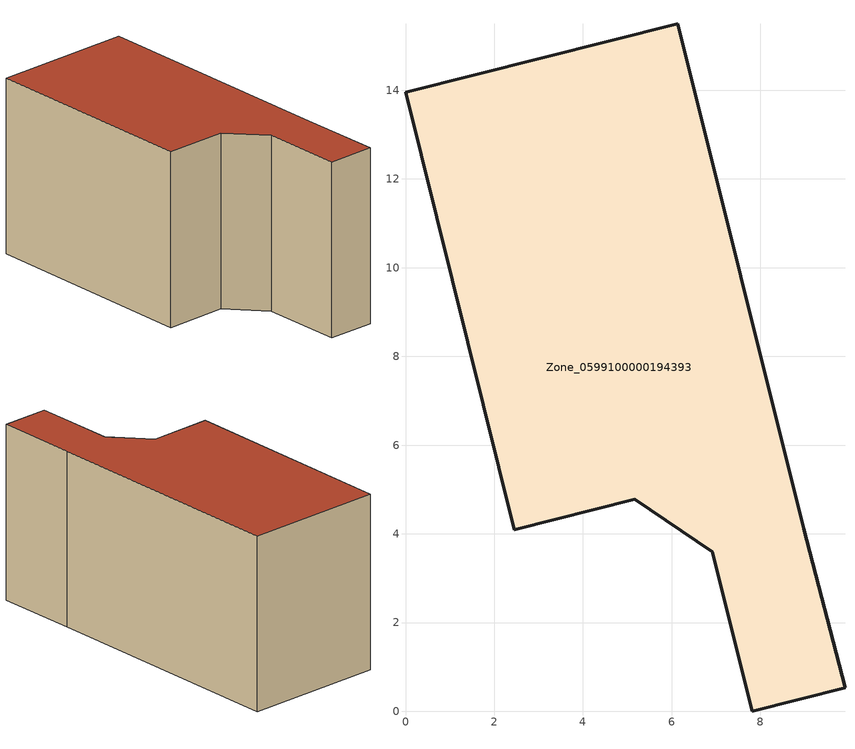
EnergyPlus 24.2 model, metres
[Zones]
Zone_0599100000194393
 floor ground (C_G): 8.98,4.12 9.91,0.53 7.82,0 6.92,3.6 5.17,4.78 2.45,4.1 0,13.96 6.14,15.5 z0
 wall outside (C_F): 6.14,15.5 0,13.96 2.45,4.1 5.17,4.78 6.92,3.6 7.82,0 9.91,0.53 8.98,4.12 6.14,15.5 z0:7.98
 roof outside (C_R): 8.98,4.12 6.14,15.5 0,13.96 2.45,4.1 5.17,4.78 6.92,3.6 7.82,0 9.91,0.53 z7.98
[BUILDING]
Pand.0599100000194393: North Axis=0; Terrain=City; Loads Convergence Tolerance Value=0.04; Temperature Convergence Tolerance Value=0.4; Solar Distribution=FullExterior; Maximum Number of Warmup Days=25; Minimum Number of Warmup Days=1
[Site:Location]
Rotterdam.The.Hague.AP_ZH_NLD Design_Conditions: Latitude=51.96; Longitude=4.45; Time Zone=1; Elevation=-4.5
[SITE:GROUNDTEMPERATURE:BUILDINGSURFACE]
18, 18, 18, 18, 18, 18, 18, 18, 18, 18, 18, 18
[MATERIAL] Thermal Absorptance=0.9; Solar Absorptance=0.7; Visible Absorptance=0.7
Name | Roughness | Thickness | Conductivity | Density | Specific Heat
G.TI.1946-1964 | MediumSmooth | 0.15 | 1 | 540 | 1210
F.TI.1946-1964 | Rough | 0.3 | 0.857143 | 1920 | 840
R.TI.1946-1964 | MediumRough | 0.2 | 0.277778 | 1500 | 1000
[CONSTRUCTION]
C_G: G.TI.1946-1964
C_F: F.TI.1946-1964
C_R: R.TI.1946-1964
[ZONE]
Zone_0599100000194393: Type=1; Multiplier=1; Ceiling Height=Autocalculate; Volume=Autocalculate; Floor Area=autocalculate; Part of Total Floor Area=Yes
[ZONEINFILTRATION:DESIGNFLOWRATE]
Infil_Zone_0599100000194393: Zone or ZoneList or Space or SpaceList=Zone_0599100000194393; Schedule=AlwaysOn; Design Flow Rate Calculation Method=Flow/Area; Flow Rate per Floor Area=0.003; Constant Term Coefficient=1; Temperature Term Coefficient=0; Velocity Term Coefficient=0; Velocity Squared Term Coefficient=0
[HVACTEMPLATE:ZONE:IDEALLOADSAIRSYSTEM]
Zone_0599100000194393: Maximum Heating Supply Air Temperature=50; Minimum Cooling Supply Air Temperature=13; Maximum Heating Supply Air Humidity Ratio=0.0156; Minimum Cooling Supply Air Humidity Ratio=0.0077; Heating Limit=NoLimit; Cooling Limit=NoLimit; Dehumidification Control Type=ConstantSensibleHeatRatio; Cooling Sensible Heat Ratio=0.7; Dehumidification Setpoint=60; Humidification Control Type=None; Humidification Setpoint=30; Outdoor Air Method=None; Outdoor Air Flow Rate per Person=0.00944; Outdoor Air Flow Rate per Zone Floor Area=0; Outdoor Air Flow Rate per Zone=0; Demand Controlled Ventilation Type=None; Outdoor Air Economizer Type=NoEconomizer; Heat Recovery Type=None; Sensible Heat Recovery Effectiveness=0.7; Latent Heat Recovery Effectiveness=0.65
[ZONECONTROL:THERMOSTAT]
ThermostatControl_Zone_0599100000194393: Zone or ZoneList=Zone_0599100000194393; Control Type Schedule=DualSetpointControlType; Control 1=Thermostat_Zone_0599100000194393; Temperature Difference Between Cutout And Setpoint=0
[THERMOSTATSETPOINT:DUALSETPOINT]
Thermostat_Zone_0599100000194393: Heating Setpoint Temperature Schedule=HeatingSetpoint_Zone_0599100000194393; Cooling Setpoint Temperature Schedule=CoolingSetpoint_Zone_0599100000194393
[SCHEDULE:COMPACT]
HeatingSetpoint_Zone_0599100000194393: Through: 12/31, For: AllDays, Until: 24:00, 21
CoolingSetpoint_Zone_0599100000194393: Through: 12/31, For: AllDays, Until: 24:00, 24
DualSetpointControlType: Through: 12/31, For: AllDays, Until: 24:00, 4
AlwaysOn: Through: 12/31, For: AllDays, Until: 24:00, 1
